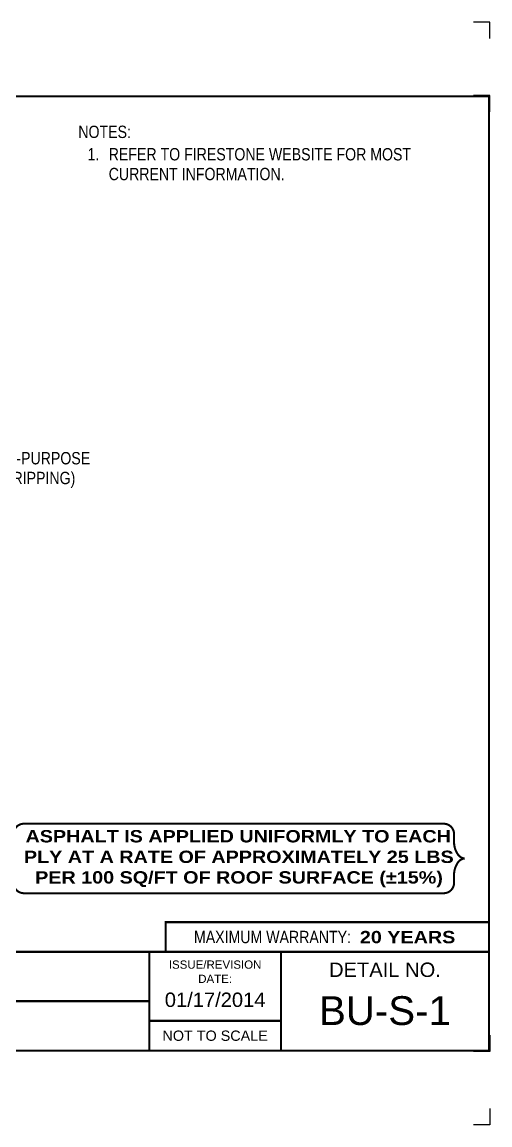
# Model space of a CAD drawing. Header units: inches. Extents: x -578 to -558, y -78 to -61.2.
# Drawn here: x -565.08 to -557.97, y -78 to -61.23 of the extents above; entities that cross this region are included whole.
import ezdxf
from ezdxf.enums import TextEntityAlignment as Align

# ---------------------------------------------------------------- set-up
doc = ezdxf.new("R2010")
doc.units = ezdxf.units.IN
doc.header["$MEASUREMENT"] = 0
doc.layers.get('0').update_dxf_attribs({"linetype": 'CONTINUOUS'})
doc.layers.get('DEFPOINTS').update_dxf_attribs({"linetype": 'CONTINUOUS'})
for name, color, linetype in [('FSBP-ANNO-LABEL', 7, 'CONTINUOUS'), ('FSBP-ANNO-NOTE', 7, 'CONTINUOUS'), ('FSBP-TTLB', 7, 'CONTINUOUS'), ('FSBP-TTLB-BORDER', 7, 'CONTINUOUS'), ('FSBP-TTLB-TEXT', 7, 'CONTINUOUS')]:
    doc.layers.add(name, color=color, linetype=linetype)
doc.styles.add('ARIAL', font='arial.ttf')
doc.styles.add('ARIAL_BOLD', font='')
doc.styles.add('ARIAL_NAR', font='ARIALN.TTF')
doc.styles.get('ARIAL_BOLD').set_extended_font_data('Arial Black')

# ---------------------------------------------------------------- blocks, each defined once
blk = doc.blocks.new('TTLB-ASPHALT_1')
blk.add_line((16.84110496735593, 0), (20, 0))
at = {"layer": 'DEFPOINTS', "linetype": 'Continuous', "ltscale": 1.75}
for points in [[(20.01562500000003, 13.88083333333333), (20.01562500000003, 14.13083333333333), (19.76562500000003, 14.13083333333333)], [(20.01562500000003, -2.380833333333342), (20.01562500000003, -2.630833333333342), (19.76562500000003, -2.630833333333342)]]:
    blk.add_lwpolyline(points, dxfattribs=at)
at = {"layer": 'DEFPOINTS', "color": 1}
for points in [[(20.015625, 12.765625), (20.015625, 13.015625), (19.765625, 13.015625)], [(20.015625, -1.265625), (20.015625, -1.515625), (19.765625, -1.515625)]]:
    blk.add_lwpolyline(points, dxfattribs=at)
at = {"layer": 'FSBP-TTLB', "const_width": 0.03125}
blk.add_lwpolyline([(15.09028770518938, 0), (20, 0), (20, 0.4512598240669945), (15.09028770518938, 0.4512598240669945)], close=True, dxfattribs=at)
for points in [[(0, 0), (0, -1.5), (20, -1.5), (20, 0), (0, 0)], [(14.84028770518938, 0), (14.84028770518938, -1.5)], [(16.84110496735593, 0), (16.84110496735593, -1.5)], [(20, 0), (20, -1.5)], [(4.825208527206769, -0.75), (14.84028770518938, -0.75)], [(14.84028770518938, -1.048740175933006), (16.84110496735593, -1.048740175933006)]]:
    blk.add_lwpolyline(points, dxfattribs=at)
at = {"layer": 'FSBP-TTLB-BORDER', "const_width": 0.03125}
blk.add_lwpolyline([(20, 0), (20, 13), (0, 13), (0, 0)], dxfattribs=at)
at = {"layer": 'FSBP-TTLB-TEXT', "style": 'ARIAL_NAR'}
blk.add_text('MAXIMUM WARRANTY:', height=0.1875, dxfattribs=at).set_placement((17.90516569312837, 0.2256299120335257), align=Align.MIDDLE_RIGHT)
at = {"layer": 'FSBP-TTLB-TEXT', "style": 'ARIAL_BOLD'}
blk.add_text('20 YEARS', height=0.1875, dxfattribs=at).set_placement((18.03987100774941, 0.2240244307510579), align=Align.MIDDLE_LEFT)
at = {"layer": 'FSBP-TTLB-TEXT', "style": 'ARIAL'}
for s, height, p in [('ISSUE/REVISION', 0.125, (15.84069633627263, -0.1938496373466023)), ('DETAIL NO.', 0.21875, (18.42055248367797, -0.2724398367368792)), ('DATE:', 0.125, (15.84069633627263, -0.409973105348854)), ('NOT TO SCALE', 0.15625, (15.84069633627263, -1.274370087966503))]:
    blk.add_text(s, height=height, dxfattribs=at).set_placement(p, align=Align.MIDDLE_CENTER)
at = {"layer": 'FSBP-TTLB-TEXT'}
for tag, height, style, p in [('DETAIL_DESCP_LINE_1', 0.21875, 'ARIAL_BOLD', (9.832748116198076, -0.375)), ('ISSUE_REV_DATE', 0.21875, 'ARIAL', (15.84069633627263, -0.7282559425942452)), ('DETAIL_NUMBER', 0.4375, 'ARIAL', (18.42055248367797, -0.8931630692489421))]:
    blk.add_attdef(tag, text='', height=height, dxfattribs=dict(at, style=style)).set_placement(p, align=Align.MIDDLE_CENTER)
at = {"layer": 'FSBP-TTLB-TEXT', "style": 'ARIAL'}
blk.add_attdef('ACCPT_SYSTEMS', text='', height=0.21875, dxfattribs=at).set_placement((11.49438170418193, -1.125), align=Align.MIDDLE_LEFT)

msp = doc.modelspace()

# ---------------------------------------------------------------- linework, layer by layer
at = {"layer": 'FSBP-ANNO-NOTE', "const_width": 0.03125}
msp.add_lwpolyline([(-565.2044286749434, -73.70693813926634), (-565.2044286749434, -73.57465210828353, -0.414213562373095), (-565.0481786749434, -73.41840210828353), (-558.6686735963585, -73.41840210828353, -0.414213562373095), (-558.5124235963585, -73.57465210828353), (-558.5124235963585, -73.70693813926634, 0.1409083258157955), (-558.4539759701711, -73.88507918936936, 0.2244532195272858), (-558.3499125524581, -73.94636022946618, 0.2244532195272858), (-558.4539759701711, -74.00764126956297, 0.1409083258157939), (-558.5124235963585, -74.18578231966599), (-558.5124235963585, -74.31806835064883, -0.414213562373095), (-558.6686735963585, -74.47431835064883), (-565.0481786749434, -74.47431835064883, -0.414213562373095), (-565.2044286749434, -74.31806835064883), (-565.2044286749434, -74.18578231966599, 0.1409083258157955), (-565.2628763011309, -74.00764126956297, 0.2244532195272858), (-565.3669397188438, -73.94636022946618, 0.2244532195272858), (-565.2628763011309, -73.88507918936936, 0.1409083258157939)], format="xyb", close=True, dxfattribs=at)
msp.add_lwpolyline([(-565.2044286749434, -73.70693813926634), (-565.2044286749434, -73.57465210828353, -0.414213562373095), (-565.0481786749434, -73.41840210828353), (-558.6686735963585, -73.41840210828353, -0.414213562373095), (-558.5124235963585, -73.57465210828353), (-558.5124235963585, -73.70693813926634, 0.1409083258157955), (-558.4539759701711, -73.88507918936936, 0.2244532195272858), (-558.3499125524581, -73.94636022946618, 0.2244532195272858), (-558.4539759701711, -74.00764126956297, 0.1409083258157939), (-558.5124235963585, -74.18578231966599), (-558.5124235963585, -74.31806835064883, -0.414213562373095), (-558.6686735963585, -74.47431835064883), (-565.0481786749434, -74.47431835064883, -0.414213562373095), (-565.2044286749434, -74.31806835064883), (-565.2044286749434, -74.18578231966599, 0.1409083258157955), (-565.2628763011309, -74.00764126956297, 0.2244532195272858), (-565.3669397188438, -73.94636022946618, 0.2244532195272858), (-565.2628763011309, -73.88507918936936, 0.1409083258157939)], format="xyb", close=True, dxfattribs=at)

# ---------------------------------------------------------------- block references
ref = msp.add_blockref('TTLB-ASPHALT_1', (-577.9827812163483, -75.36527824835528))
ref.add_attrib('ISSUE_REV_DATE', '01/17/2014', dxfattribs={"layer": 'FSBP-TTLB-TEXT', "height": 0.21875, "style": 'ARIAL'}).set_placement((-562.1420848800757, -76.09353419094953), align=Align.MIDDLE_CENTER)
ref.add_attrib('DETAIL_NUMBER', 'BU-S-1', dxfattribs={"layer": 'FSBP-TTLB-TEXT', "height": 0.4375, "style": 'ARIAL'}).set_placement((-559.5622287326703, -76.25844131760422), align=Align.MIDDLE_CENTER)

# ---------------------------------------------------------------- texts
at = {"layer": 'FSBP-ANNO-LABEL', "style": 'ARIAL_NAR'}
for s, p in [('WELDED WATERTIGHT SCUPPER SET IN FIRESTONE MULTI-PURPOSE', (-571.4019081966612, -67.86300375348819)), ('MB FLASHING CEMENT.  (PRIME SHEET METAL BEFORE STRIPPING)', (-571.4019081966612, -68.16378500348819))]:
    msp.add_text(s, height=0.1875, dxfattribs=at).set_placement(p, align=Align.MIDDLE_LEFT)
at = {"layer": 'FSBP-ANNO-NOTE', "style": 'ARIAL_NAR'}
for s, p in [('NOTES:', (-564.2206393779534, -62.90289226679411)), ('REFER TO FIRESTONE WEBSITE FOR MOST', (-563.7589789552212, -63.24336402328774)), ('CURRENT INFORMATION.', (-563.7589789552212, -63.54414527328774))]:
    msp.add_text(s, height=0.1875, dxfattribs=at).set_placement(p, align=Align.MIDDLE_LEFT)
msp.add_text('1.', height=0.1875, dxfattribs=at).set_placement((-563.9905404717431, -63.24336402328774), align=Align.MIDDLE_CENTER)
at = {"layer": 'FSBP-ANNO-NOTE', "insert": (-565.1421572933838, -73.51471801694032), "char_height": 0.1875, "attachment_point": 1, "style": 'ARIAL_BOLD'}
msp.add_mtext_dynamic_manual_height_columns('\\pi0.11982;ASPHALT IS APPLIED UNIFORMLY TO EACH\\P\\pi0.09507;PLY AT A RATE OF APPROXIMATELY 25 LBS\\P\\pi0.26537;PER 100 SQ/FT OF ROOF SURFACE (±15%)', width=6.550174823345515, gutter_width=5, heights=[0], dxfattribs=at)

doc.saveas('drawing.dxf')
